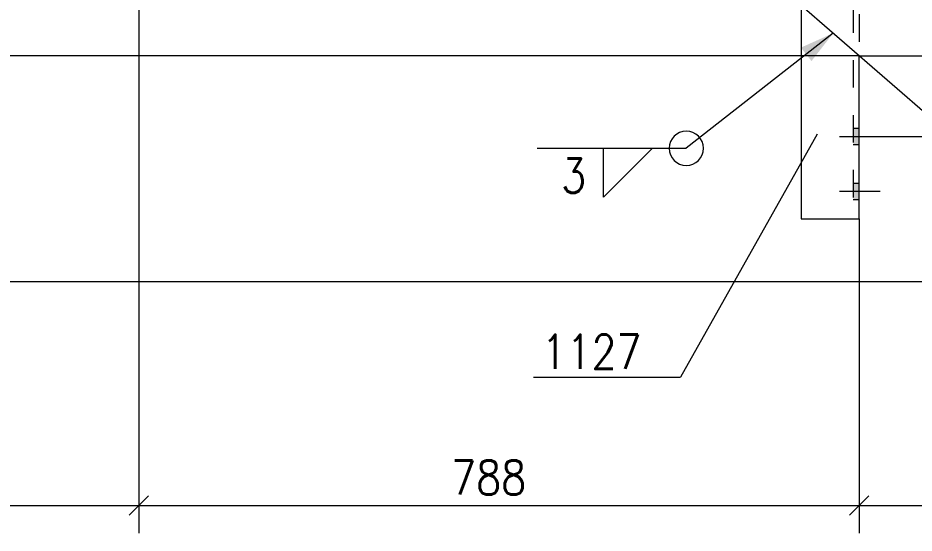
# Model space of a CAD drawing. Header units: millimetres. Extents: x 5 to 846, y 5 to 599.
# Drawn here: x 662 to 727.4, y 101.5 to 139 of the extents above; entities that cross this region are included whole.
import ezdxf

# ---------------------------------------------------------------- set-up
doc = ezdxf.new("R2010")
doc.units = ezdxf.units.MM
doc.linetypes.add('XKITLINE00', pattern=[0])
doc.linetypes.add('XKITLINE02', pattern=[4, 2, -2])
for name, color, linetype, lineweight in [('Cota', 4, 'Continuous', 0), ('Marca da peça', 2, 'Continuous', 0), ('Parafuso', 3, 'Continuous', 0), ('Peça', 2, 'Continuous', 0), ('Solda', 1, 'Continuous', 0)]:
    doc.layers.add(name, color=color, linetype=linetype, lineweight=lineweight)
doc.styles.add('ROMANS', font='ROMANS__.TTF')
doc.styles.add('SIMPLEX', font='SIMPLEX_.TTF')

# ---------------------------------------------------------------- blocks, each defined once
blk = doc.blocks.new('*A62')
at = {"layer": 'Peça', "color": 4, "linetype": 'XKITLINE00', "lineweight": 0}
blk.add_line((741.748, 120.301), (553.301, 284.166), dxfattribs=at)
blk = doc.blocks.new('*A64')
at = {"layer": 'Parafuso'}
for points in [[(723.358, 129.808), (722.935, 129.808), (722.935, 131.008), (723.358, 131.008)], [(723.358, 125.808), (722.935, 125.808), (722.935, 127.008), (723.358, 127.008)]]:
    blk.add_hatch(color=7, dxfattribs=at).paths.add_polyline_path(points, flags=17)
at = {"layer": 'Parafuso', "color": 7, "linetype": 'XKITLINE00', "lineweight": 0}
for p, q in [((722.935, 131.008), (723.358, 131.008)), ((721.932, 130.408), (724.895, 130.408)), ((722.935, 129.808), (723.358, 129.808)), ((722.935, 127.008), (723.358, 127.008)), ((721.932, 126.408), (724.895, 126.408)), ((722.935, 125.808), (723.358, 125.808))]:
    blk.add_line(p, q, dxfattribs=at)
blk = doc.blocks.new('*A71')
at = {"layer": 'Peça', "color": 7, "linetype": 'XKITLINE02', "lineweight": 0}
for p, q in [((722.935, 215.966), (722.935, 124.408)), ((723.358, 183.312), (723.358, 136.292))]:
    blk.add_line(p, q, dxfattribs=at)
at = {"layer": 'Peça', "color": 4, "linetype": 'XKITLINE00', "lineweight": 0}
for p, q in [((719.125, 139.973), (719.125, 124.408)), ((723.358, 124.408), (723.358, 136.292)), ((719.125, 124.408), (723.358, 124.408))]:
    blk.add_line(p, q, dxfattribs=at)
blk = doc.blocks.new('*A342')
at = {"layer": 'Cota', "color": 7, "linetype": 'XKITLINE00', "lineweight": 0}
blk.add_line((743.357, 119.816), (497.657, 119.816), dxfattribs=at)
blk = doc.blocks.new('*A361')
at = {"layer": 'Cota', "color": 7, "linetype": 'XKITLINE00', "lineweight": 0}
for p, q in [((670.802, 170.109), (670.801, 101.488)), ((671.509, 104.195), (670.094, 102.781)), ((622.245, 103.488), (670.801, 103.488))]:
    blk.add_line(p, q, dxfattribs=at)
at = {"layer": 'Cota', "color": 3}
blk.add_point((670.801, 103.488), dxfattribs=at)
blk = doc.blocks.new('*A362')
at = {"layer": 'Cota', "color": 7, "linetype": 'XKITLINE00', "lineweight": 0}
for p, q in [((670.802, 170.109), (670.801, 101.488)), ((723.357, 124.408), (723.357, 101.488)), ((671.509, 104.195), (670.094, 102.781)), ((724.065, 104.195), (722.65, 102.781)), ((670.801, 103.488), (723.357, 103.488))]:
    blk.add_line(p, q, dxfattribs=at)
at = {"layer": 'Cota', "color": 3}
for p in [(670.801, 103.488), (723.357, 103.488)]:
    blk.add_point(p, dxfattribs=at)
at = {"layer": 'Cota', "color": 3, "style": 'SIMPLEX', "width": 0.85}
blk.add_text('788', height=2.5, dxfattribs=at).set_placement((693.599, 104.288))
blk = doc.blocks.new('*A363')
at = {"layer": 'Cota', "color": 7, "linetype": 'XKITLINE00', "lineweight": 0}
for p, q in [((723.357, 124.408), (723.357, 101.488)), ((743.357, 119.816), (743.357, 101.488)), ((724.065, 104.195), (722.65, 102.781)), ((744.064, 104.195), (742.65, 102.781)), ((723.357, 103.488), (743.357, 103.488))]:
    blk.add_line(p, q, dxfattribs=at)
at = {"layer": 'Cota', "color": 3}
for p in [(723.357, 103.488), (743.357, 103.488)]:
    blk.add_point(p, dxfattribs=at)
at = {"layer": 'Cota', "color": 3, "style": 'SIMPLEX', "width": 0.85}
blk.add_text('300', height=2.5, dxfattribs=at).set_placement((729.876, 104.288))
blk = doc.blocks.new('*A381')
at = {"layer": 'Marca da peça', "color": 7, "linetype": 'XKITLINE00', "lineweight": 0}
for p in [(720.308, 130.582), (699.591, 112.86)]:
    blk.add_line(p, (710.332, 112.86), dxfattribs=at)
at = {"layer": 'Marca da peça', "color": 4, "style": 'ROMANS', "width": 0.85}
blk.add_text('1127', height=2.5, dxfattribs=at).set_placement((700.191, 113.46))
blk = doc.blocks.new('*A396')
at = {"layer": 'Cota', "color": 7, "linetype": 'XKITLINE00', "lineweight": 0}
blk.add_line((723.358, 136.292), (507.099, 136.292), dxfattribs=at)
blk = doc.blocks.new('*A397')
at = {"layer": 'Cota', "color": 7, "linetype": 'XKITLINE00', "lineweight": 0}
for p, q in [((723.358, 136.292), (507.099, 136.292)), ((741.747, 119.816), (507.098, 119.816))]:
    blk.add_line(p, q, dxfattribs=at)
blk = doc.blocks.new('*A416')
at = {"layer": 'Cota', "color": 7, "linetype": 'XKITLINE00', "lineweight": 0}
for p, q in [((733.935, 136.999), (735.349, 135.584)), ((723.358, 136.292), (736.642, 136.291)), ((734.642, 130.408), (734.642, 136.291)), ((733.935, 131.115), (735.349, 129.701)), ((724.895, 130.408), (736.642, 130.408))]:
    blk.add_line(p, q, dxfattribs=at)
at = {"layer": 'Cota', "color": 3}
for p in [(734.642, 136.291), (734.642, 130.408)]:
    blk.add_point(p, dxfattribs=at)
at = {"layer": 'Cota', "color": 3, "style": 'SIMPLEX', "width": 0.85}
blk.add_text('88', height=2.5, rotation=90.00021, dxfattribs=at).set_placement((733.842, 131.029))
blk = doc.blocks.new('*A422')
at = {"layer": 'Solda'}
blk.add_hatch(color=7, dxfattribs=at).paths.add_polyline_path([(721.468, 137.935), (719.885, 135.902), (719.115, 136.886)], flags=17)
at = {"layer": 'Solda', "color": 7, "linetype": 'XKITLINE00', "lineweight": 0}
for p in [(721.468, 137.935), (699.866, 129.542)]:
    blk.add_line(p, (710.752, 129.542), dxfattribs=at)
at = {"layer": 'Solda', "color": 3, "linetype": 'XKITLINE00', "lineweight": 0}
for p, q in [((704.716, 129.542), (708.287, 129.542)), ((708.287, 129.542), (704.716, 125.971)), ((704.716, 125.971), (704.716, 129.542))]:
    blk.add_line(p, q, dxfattribs=at)
for start, end in [(90, 270), (270, 90)]:
    blk.add_arc((710.752, 129.542), 1.25, start, end, dxfattribs=at)
at = {"layer": 'Solda', "color": 3, "style": 'ROMANS', "width": 0.85}
blk.add_text('3', height=2.5, dxfattribs=at).set_placement((701.616, 126.292))

msp = doc.modelspace()

# ---------------------------------------------------------------- block references
at = {"lineweight": 0}
for name in ['*A62', '*A342', '*A71', '*A361', '*A396', '*A362', '*A422', '*A397', '*A416', '*A64', '*A381', '*A363']:
    msp.add_blockref(name, (0, 0), dxfattribs=at)

doc.saveas('drawing.dxf')
